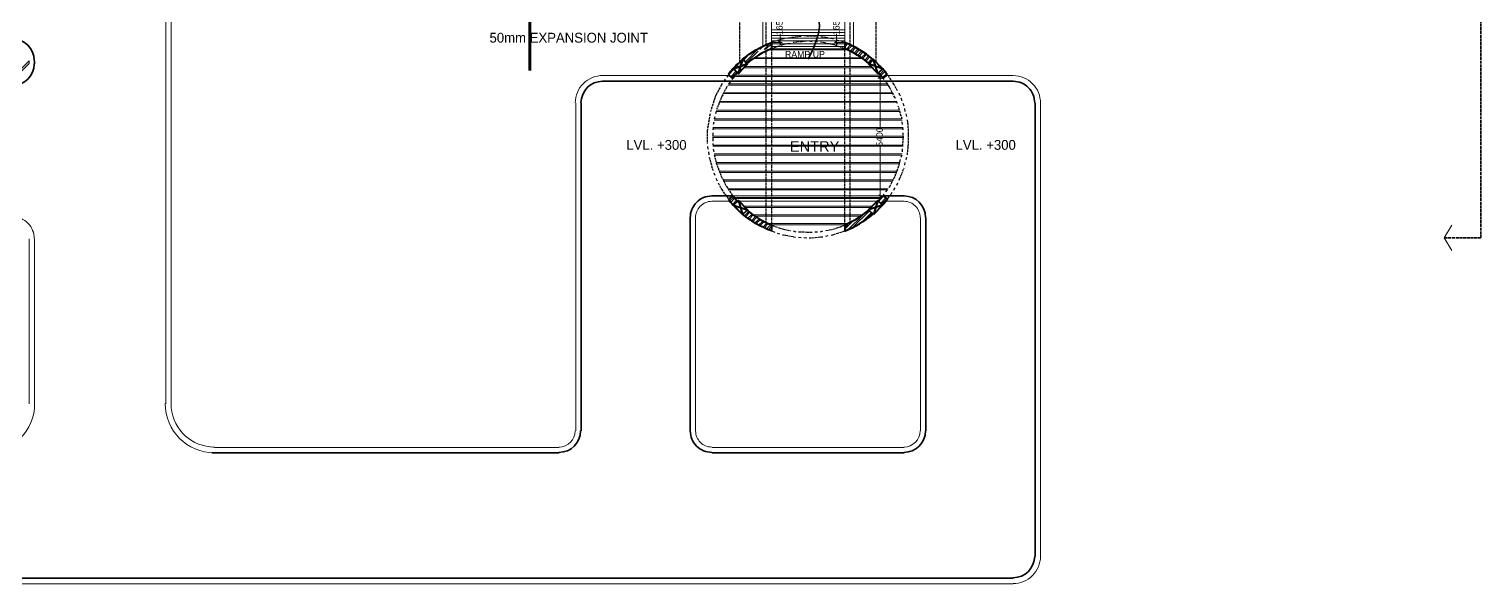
# Model space of a CAD drawing. Header units: millimetres. Extents: x 23593 to 241524, y 4405 to 182732.
# Drawn here: x 168874 to 235389, y 16335 to 41737 of the extents above; entities that cross this region are included whole.
import ezdxf

# ---------------------------------------------------------------- set-up
doc = ezdxf.new("R2010")
doc.units = ezdxf.units.MM
doc.linetypes.add('PDF_IMPORT', pattern=[1, 0.8, -0.2])
for name, color, linetype in [('PDF_0', 7, 'Continuous'), ('PDF_AR_DIMENSION', 7, 'Continuous'), ('PDF_AR_ELEVATIONS', 2, 'Continuous'), ('PDF_Boundary Line', 2, 'Continuous'), ('PDF_dimensions', 1, 'Continuous'), ('PDF_ST COLUMN', 1, 'Continuous'), ('PDF_steps', 2, 'Continuous'), ('PDF_Text', 7, 'Continuous'), ('PDF_wall', 7, 'Continuous')]:
    doc.layers.add(name, color=color, linetype=linetype)
for name, color, linetype, true_color in [('PDF_AR_DOOR', 7, 'Continuous', 0x723939), ('PDF_AR_HATCH', 7, 'Continuous', 0x767676), ('PDF_exp gap', 7, 'Continuous', 0xdd006e)]:
    doc.layers.add(name, color=color, linetype=linetype, true_color=true_color)
doc.styles.add('PDF Century Gothic', font='GOTHIC.TTF')
doc.styles.add('PDF TimesNewRomanPSMT', font='arial.ttf')

msp = doc.modelspace()

# ---------------------------------------------------------------- linework, layer by layer
at = {"layer": 'PDF_0', "color": 6, "linetype": 'PDF_IMPORT', "lineweight": 25, "ltscale": 169.889663}
msp.add_lwpolyline([(207678, 40214), (207678, 57184)], dxfattribs=at)
at = {"layer": 'PDF_0', "color": 6, "linetype": 'PDF_IMPORT', "lineweight": 25, "ltscale": 132.136405}
for points in [[(201430, 40214), (201430, 49841)], [(204998, 41403), (204375, 41422)], [(202638, 32871), (202638, 40723)], [(206489, 32871), (206489, 40723)], [(204129, 32455), (204752, 32437)]]:
    msp.add_lwpolyline(points, dxfattribs=at)
at = {"layer": 'PDF_0', "color": 1, "linetype": 'PDF_IMPORT', "lineweight": 25, "ltscale": 132.136405}
for points in [[(202638, 41007), (202638, 42762)], [(206489, 41007), (206489, 42762)]]:
    msp.add_lwpolyline(points, dxfattribs=at)
at = {"layer": 'PDF_0', "color": 6, "linetype": 'PDF_IMPORT', "lineweight": 25, "ltscale": 155.660673}
msp.add_lwpolyline([(204243, 41403), (203431, 41290), (202884, 41120)], dxfattribs=at)
at = {"layer": 'PDF_0', "color": 6, "linetype": 'PDF_IMPORT', "lineweight": 25, "ltscale": 114.822053}
for points in [[(205734, 41271), (205696, 41290), (205130, 41384)], [(204488, 41176), (203884, 41120)]]:
    msp.add_lwpolyline(points, dxfattribs=at)
at = {"layer": 'PDF_0', "color": 6, "linetype": 'PDF_IMPORT', "lineweight": 25, "ltscale": 161.281991}
for points in [[(203752, 41082), (203431, 41025), (202884, 40837), (202884, 32757), (203431, 32569), (203752, 32512)], [(205375, 32512), (205696, 32569), (206244, 32757), (206244, 40837), (205696, 41025), (205130, 41139)], [(205621, 32304), (205696, 32323), (206244, 32493)]]:
    msp.add_lwpolyline(points, dxfattribs=at)
at = {"layer": 'PDF_0', "lineweight": 13}
for points in [[(203204, 41176), (203337, 41044)], [(205809, 41176), (205942, 41044)]]:
    msp.add_lwpolyline(points, dxfattribs=at)
at = {"layer": 'PDF_0', "color": 6, "lineweight": 25}
for points in [[(204752, 41158), (204620, 41176)], [(204998, 41139), (204866, 41158)], [(205979, 41195), (205847, 41233)], [(206244, 41120), (206093, 41158)], [(200769, 39440), (200694, 39326)], [(200920, 39647), (200845, 39534)], [(200996, 39326), (200920, 39213)], [(201109, 39496), (201071, 39421)], [(208056, 39421), (207999, 39496)], [(208792, 38685), (208773, 38704), (208735, 38798)], [(200354, 37967), (200316, 37854)], [(208660, 38326), (208603, 38439)], [(208867, 38458), (208830, 38571)], [(208962, 38213), (208924, 38326)], [(209018, 37967), (209000, 38100)], [(200241, 37477), (200222, 37363)], [(200297, 37722), (200260, 37609)], [(208886, 37363), (208867, 37495)], [(209094, 37741), (209056, 37854)], [(200222, 37231), (200203, 37118)], [(200203, 36986), (200203, 36854)], [(200203, 36740), (200203, 36608)], [(208924, 37118), (208905, 37231)], [(199958, 36363), (199977, 36231)], [(199995, 36117), (200014, 35985)], [(200203, 36495), (200222, 36363)], [(200222, 36231), (200241, 36117)], [(208830, 35872), (208867, 35985)], [(208886, 36117), (208886, 36250)], [(209000, 35513), (209018, 35627)], [(209056, 35759), (209094, 35872)], [(200241, 35155), (200297, 35041)], [(200335, 34909), (200392, 34796)], [(208622, 34588), (208679, 34702)], [(207999, 34098), (208056, 34173)], [(208131, 34286), (208207, 34381)], [(208207, 33947), (208282, 34060)], [(208358, 34154), (208414, 34268)], [(208490, 34362), (208509, 34400), (208547, 34475)], [(202884, 32493), (203035, 32437)], [(203148, 32399), (203261, 32361)], [(203884, 32493), (203997, 32455)], [(204129, 32210), (204243, 32191)], [(204375, 32191), (204507, 32172)], [(204866, 32455), (204998, 32455)], [(205130, 32455), (205243, 32493)], [(205375, 32248), (205489, 32286)]]:
    msp.add_lwpolyline(points, dxfattribs=at)
at = {"layer": 'PDF_0', "color": 70, "lineweight": 13, "true_color": 0x7fff00}
for points in [[(207905, 39459), (207810, 39553)], [(207810, 34154), (207905, 34060)]]:
    msp.add_lwpolyline(points, dxfattribs=at)
at = {"layer": 'PDF_0', "color": 6, "linetype": 'PDF_IMPORT', "lineweight": 25, "ltscale": 136.12131}
for points in [[(208565, 38571), (208547, 38590), (208301, 39062), (208131, 39326)], [(200449, 34702), (200600, 34400), (200920, 33947)]]:
    msp.add_lwpolyline(points, dxfattribs=at)
at = {"layer": 'PDF_0', "color": 6, "linetype": 'PDF_IMPORT', "lineweight": 25, "ltscale": 126.628279}
for points in [[(208660, 38911), (208509, 39194), (208207, 39647)], [(200845, 39119), (200826, 39062), (200581, 38590), (200392, 38100), (200373, 38100)], [(200260, 35985), (200392, 35495), (200581, 35004), (200826, 34532), (201109, 34098)]]:
    msp.add_lwpolyline(points, dxfattribs=at)
at = {"layer": 'PDF_0', "color": 6, "linetype": 'PDF_IMPORT', "lineweight": 25, "ltscale": 143.760126}
msp.add_lwpolyline([(200637, 39232), (200600, 39194), (200335, 38704), (200090, 37967)], dxfattribs=at)
at = {"layer": 'PDF_0', "color": 6, "linetype": 'PDF_IMPORT', "lineweight": 25, "ltscale": 137.423935}
for points in [[(208867, 37609), (208698, 38213)], [(200071, 37854), (199939, 37080), (199939, 36514), (199958, 36495)], [(200033, 35872), (200203, 35268)]]:
    msp.add_lwpolyline(points, dxfattribs=at)
at = {"layer": 'PDF_0', "color": 6, "linetype": 'PDF_IMPORT', "lineweight": 25, "ltscale": 133.477926}
for points in [[(209113, 35985), (209170, 36514), (209170, 37080), (209113, 37609)], [(208905, 36363), (208924, 36986)], [(208263, 34494), (208301, 34532), (208547, 35004), (208735, 35495), (208792, 35759)], [(204620, 32172), (205243, 32229)]]:
    msp.add_lwpolyline(points, dxfattribs=at)
at = {"layer": 'PDF_0', "color": 6, "linetype": 'PDF_IMPORT', "lineweight": 25, "ltscale": 119.386286}
for points in [[(208735, 34815), (208773, 34909), (208962, 35381)], [(203393, 32323), (203431, 32323), (203997, 32210)]]:
    msp.add_lwpolyline(points, dxfattribs=at)
at = {"layer": 'PDF_AR_DIMENSION', "lineweight": 13}
for points in [[(203280, 41007), (203280, 41516)], [(205866, 41007), (205866, 41516)], [(202884, 41120), (203374, 41120)], [(206263, 41120), (205772, 41120)]]:
    msp.add_lwpolyline(points, dxfattribs=at)
at = {"layer": 'PDF_AR_DIMENSION', "color": 2, "lineweight": 13}
msp.add_lwpolyline([(234049, 31606), (233709, 32172), (234049, 32757)], dxfattribs=at)
at = {"layer": 'PDF_AR_DOOR', "lineweight": 20}
msp.add_lwpolyline([(202884, 40837), (206244, 40837)], dxfattribs=at)
at = {"layer": 'PDF_AR_ELEVATIONS', "lineweight": 35}
msp.add_lwpolyline([(204337, 48557), (204262, 48029), (204186, 47500), (203997, 46443), (203960, 45914), (203960, 45386), (203997, 45122), (204054, 44857), (204111, 44612), (204205, 44348), (204431, 43838), (204658, 43347), (204885, 42856), (204979, 42592), (205036, 42347), (205073, 42101), (205092, 41856), (205054, 41611), (204998, 41365), (204903, 41120), (204809, 40855), (204564, 40365)], dxfattribs=at)
at = {"layer": 'PDF_AR_ELEVATIONS', "color": 252, "lineweight": 20, "true_color": 0x989898}
for points in [[(202733, 40780), (206395, 40780)], [(202846, 40818), (206281, 40818)], [(201619, 39968), (207508, 39968)], [(201675, 40025), (207452, 40025)], [(202034, 40384), (207074, 40384)], [(202110, 40421), (207018, 40421)], [(201185, 39572), (207943, 39572)], [(201222, 39629), (207905, 39629)], [(200656, 38779), (208471, 38779)], [(200675, 38817), (208433, 38817)], [(200883, 39175), (208226, 39175)], [(200920, 39232), (208207, 39232)], [(200354, 38024), (208754, 38024)], [(200354, 37967), (208773, 37967)], [(200486, 38383), (208641, 38383)], [(200505, 38420), (208622, 38420)], [(200260, 37628), (208849, 37628)], [(200260, 37571), (208867, 37571)], [(200184, 36835), (208943, 36835)], [(200184, 36778), (208943, 36778)], [(200203, 36419), (208924, 36419)], [(200203, 36382), (208924, 36382)], [(200260, 36023), (208867, 36023)], [(200260, 35966), (208849, 35966)], [(200354, 35627), (208773, 35627)], [(200354, 35570), (208754, 35570)], [(200486, 35230), (208641, 35230)], [(200505, 35174), (208622, 35174)], [(200656, 34834), (208471, 34834)], [(200675, 34777), (208433, 34777)], [(200883, 34419), (208226, 34419)], [(200920, 34381), (208207, 34381)], [(201185, 34022), (207943, 34022)], [(201222, 33984), (207905, 33984)], [(201619, 33626), (207508, 33626)], [(201675, 33569), (207452, 33569)], [(202034, 33229), (207074, 33229)], [(202110, 33173), (207018, 33173)], [(202733, 32833), (206395, 32833)], [(202846, 32776), (206281, 32776)]]:
    msp.add_lwpolyline(points, dxfattribs=at)
at = {"layer": 'PDF_AR_ELEVATIONS', "color": 3, "lineweight": 20}
for points in [[(168887, 40138), (168887, 40289)], [(193917, 38345), (193917, 23338)], [(209717, 33097), (209717, 23338)], [(200165, 22583), (208962, 22583)], [(213964, 16335), (54192, 16335)]]:
    msp.add_lwpolyline(points, dxfattribs=at)
for points in [[(200883, 39610), (195163, 39610, 0.414214), (193896, 38356)], [(208245, 39610), (213964, 39610, -0.414214), (215210, 38345), (215210, 17599, -0.414214), (213953, 16354)], [(200996, 33852), (200154, 33853, 0.414214), (199410, 33097), (199410, 23338, 0.414214), (200154, 22603)], [(209698, 33107, 0.414214), (208962, 33852), (208131, 33852)]]:
    msp.add_lwpolyline(points, format="xyb", dxfattribs=at)
at = {"layer": 'PDF_AR_ELEVATIONS', "color": 252, "lineweight": 20, "true_color": 0x989898}
for points in [[(208924, 37231), (200203, 37231)], [(208924, 37175), (200203, 37175)]]:
    msp.add_lwpolyline(points, close=True, dxfattribs=at)
at = {"layer": 'PDF_AR_ELEVATIONS', "color": 35, "lineweight": 20, "true_color": 0x95704a}
msp.add_lwpolyline([(177381, 22583), (193162, 22583)], dxfattribs=at)
at = {"layer": 'PDF_AR_ELEVATIONS', "color": 3, "lineweight": 20}
for centre, radius, start, end in [((177369, 24594), 1991, 179.99995, 185.7405), ((193150, 23348), 746, 270, 360), ((208951, 23348), 746, 270, 360), ((177369, 24594), 1992, 266.4131, 269.99993)]:
    msp.add_arc(centre, radius, start, end, dxfattribs=at)
at = {"layer": 'PDF_AR_ELEVATIONS', "color": 35, "lineweight": 20, "true_color": 0x95704a}
msp.add_arc((177369, 24594), 1991, 185.74035, 270, dxfattribs=at)
at = {"layer": 'PDF_AR_HATCH', "lineweight": 5}
for points in [[(206244, 41705), (202884, 41705)], [(206244, 41573), (202884, 41573)], [(206244, 41441), (202884, 41441)], [(206244, 41327), (205545, 41327), (203582, 41327), (202884, 41327)], [(201694, 40233), (202280, 40837)], [(201732, 40176), (202280, 40723)], [(202355, 40799), (202487, 40931)], [(202544, 40799), (202808, 41082)], [(206244, 41063), (205545, 41063), (203582, 41063), (202884, 41063), (202619, 40799)], [(202808, 40818), (202884, 40893)], [(206244, 41195), (206017, 41195), (203110, 41195), (202884, 41195)], [(206244, 40931), (205979, 40931), (203148, 40931), (202884, 40931)], [(206244, 41007), (206319, 41082)], [(206244, 40912), (206376, 41063)], [(206319, 40818), (206508, 41007)], [(206376, 40780), (206565, 40969)], [(206489, 40723), (206678, 40912)], [(206546, 40686), (206734, 40874)], [(206678, 40629), (206848, 40818)], [(206734, 40591), (206904, 40780)], [(206848, 40535), (207018, 40723)], [(206904, 40497), (207074, 40686)], [(206999, 40421), (207187, 40610)], [(201600, 40308), (201770, 40478)], [(202242, 40497), (202280, 40553)], [(207055, 40384), (207244, 40572)], [(207169, 40308), (207338, 40497)], [(207206, 40270), (207395, 40459)], [(207320, 40195), (207489, 40384)], [(207773, 40119), (207773, 40119)], [(207829, 40082), (207829, 40082)], [(207905, 39987), (207905, 39987)], [(207961, 39931), (207961, 39949)], [(200920, 39647), (201166, 39893)], [(201034, 39572), (201260, 39798)], [(201071, 39534), (201317, 39761)], [(207867, 39666), (208037, 39855)], [(207905, 39629), (208075, 39798)], [(207980, 39515), (208169, 39704)], [(200977, 33871), (201166, 34041)], [(201034, 33815), (201204, 34003)], [(207792, 33852), (208018, 34079)], [(207886, 33758), (208131, 34003)], [(207924, 33720), (208169, 33966)], [(201109, 33720), (201279, 33909)], [(201657, 33192), (201845, 33380)], [(201713, 33154), (201883, 33343)], [(201808, 33078), (201996, 33267)], [(206583, 32644), (207376, 33418)], [(206980, 32852), (207471, 33343)], [(207244, 33041), (207508, 33305)], [(201864, 33041), (202053, 33229)], [(201978, 32965), (202147, 33154)], [(202034, 32927), (202204, 33116)], [(202129, 32871), (202317, 33041)], [(202185, 32833), (202374, 33003)], [(202298, 32757), (202487, 32946)], [(202355, 32739), (202544, 32908)], [(202487, 32663), (202676, 32852)], [(202544, 32644), (202733, 32833)], [(202657, 32588), (202846, 32776)], [(202733, 32550), (202884, 32720)], [(206244, 32569), (206602, 32927)], [(206244, 32644), (206432, 32852)], [(206414, 32569), (207074, 33210)], [(202846, 32512), (202884, 32531)]]:
    msp.add_lwpolyline(points, dxfattribs=at)
at = {"layer": 'PDF_AR_HATCH', "color": 62, "lineweight": 13, "true_color": 0x8ab800}
for points in [[(167981, 39402), (168887, 40289)], [(168113, 39402), (168887, 40157)]]:
    msp.add_lwpolyline(points, dxfattribs=at)
at = {"layer": 'PDF_Boundary Line', "lineweight": 35}
for points in [[(169132, 40138), (169132, 40289)], [(194163, 38345), (194163, 23338)], [(214965, 38345), (214965, 17599)], [(209962, 33097), (209962, 23338)], [(177249, 22338), (193162, 22338)], [(200165, 22338), (208962, 22338)], [(213964, 16599), (54192, 16599)]]:
    msp.add_lwpolyline(points, dxfattribs=at)
for points in [[(195163, 39345), (213964, 39345, -0.414214), (214944, 38356)], [(201109, 34098), (200154, 34099, 0.414214), (199165, 33097), (199165, 23338, 0.414214), (200154, 22357)], [(209943, 33107, 0.414213), (208962, 34098), (207999, 34098)]]:
    msp.add_lwpolyline(points, format="xyb", dxfattribs=at)
for centre, start, end in [((168119, 40300), 0, 90), ((168119, 40149), 270, 360), ((195151, 38356), 90, 180), ((193150, 23348), 270, 360), ((208951, 23348), 270, 360), ((213953, 17609), 270, 360)]:
    msp.add_arc(centre, 991, start, end, dxfattribs=at)
at = {"layer": 'PDF_dimensions', "color": 70, "lineweight": 13, "true_color": 0x7fff00}
for points in [[(207999, 39496), (207754, 39496)], [(207867, 39610), (207867, 37250)], [(207867, 34003), (207867, 36344)], [(207999, 34098), (207754, 34098)]]:
    msp.add_lwpolyline(points, dxfattribs=at)
at = {"layer": 'PDF_exp gap', "color": 3, "linetype": 'PDF_IMPORT', "lineweight": 35, "ltscale": 169.889663}
msp.add_lwpolyline([(233709, 121836), (235389, 121836), (235389, 32172), (233709, 32172)], dxfattribs=at)
at = {"layer": 'PDF_exp gap', "lineweight": 35}
for points in [[(191784, 67019), (191784, 39836)], [(191841, 67019), (191841, 39836)]]:
    msp.add_lwpolyline(points, dxfattribs=at)
at = {"layer": 'PDF_ST COLUMN', "color": 6, "lineweight": 40}
msp.add_lwpolyline([(201373, 39704), (201147, 39912), (201562, 40346), (201789, 40138)], close=True, dxfattribs=at)
at = {"layer": 'PDF_ST COLUMN', "lineweight": 40}
for points in [[(201562, 40346), (201789, 40138), (201373, 39704), (201147, 39912)], [(207565, 40346), (207338, 40138), (207754, 39704), (207980, 39912)], [(201562, 33248), (201789, 33456), (201373, 33890), (201147, 33682)], [(207565, 33248), (207338, 33456), (207754, 33890), (207980, 33682)]]:
    msp.add_lwpolyline(points, close=True, dxfattribs=at)
at = {"layer": 'PDF_ST COLUMN', "color": 6, "lineweight": 40}
for points in [[(201789, 40138), (201147, 39912)], [(201562, 40346), (201373, 39704)]]:
    msp.add_lwpolyline(points, dxfattribs=at)
at = {"layer": 'PDF_ST COLUMN', "lineweight": 40}
for points in [[(201147, 39912), (201789, 40138)], [(201373, 39704), (201562, 40346)], [(207980, 39912), (207338, 40138)], [(207754, 39704), (207565, 40346)], [(201147, 33682), (201789, 33456)], [(201373, 33890), (201562, 33248)], [(207980, 33682), (207338, 33456)], [(207754, 33890), (207565, 33248)]]:
    msp.add_lwpolyline(points, dxfattribs=at)
at = {"layer": 'PDF_steps', "lineweight": 13}
for points in [[(175135, 24584), (175135, 45801)], [(175380, 24584), (175380, 45801)], [(168887, 32134), (168887, 24584)]]:
    msp.add_lwpolyline(points, dxfattribs=at)
for points in [[(156636, 31644), (156636, 35211), (158429, 35211), (158429, 33135), (168132, 33135, -0.414215), (169113, 32144)], [(169132, 32134), (169132, 24584, -0.414214), (166873, 22338)]]:
    msp.add_lwpolyline(points, format="xyb", dxfattribs=at)
msp.add_arc((177369, 24594), 2256, 180, 270, dxfattribs=at)
at = {"layer": 'PDF_wall', "color": 2, "lineweight": 20}
for points in [[(202487, 40931), (202487, 43970)], [(206640, 40931), (206640, 43970)], [(202884, 41120), (202884, 42762)], [(206244, 41120), (206244, 42762)], [(202884, 40837), (206244, 40837)], [(201109, 34098), (207999, 34098)], [(201411, 33852), (207716, 33852)]]:
    msp.add_lwpolyline(points, dxfattribs=at)
at = {"layer": 'PDF_wall', "lineweight": 40}
for points in [[(201565, 40351, -0.082687), (202884, 41120), (202884, 40837, 0.075548), (201756, 40166)], [(201322, 39751, 0.018459), (201109, 39496), (200920, 39647)], [(207783, 39751, -0.018459), (207999, 39496), (208207, 39647)], [(207999, 34098), (208207, 33947, -0.035824), (207753, 33457)], [(202884, 32757), (202884, 32493, -0.082687), (201565, 33265)]]:
    msp.add_lwpolyline(points, format="xyb", dxfattribs=at)
for points in [[(206244, 41120), (206244, 40837)], [(201109, 34098), (200920, 33947)], [(206244, 32757), (206244, 32493)]]:
    msp.add_lwpolyline(points, dxfattribs=at)
for centre, radius, start, end in [((204552, 36808), 4370, 50.2075, 67.48902), ((204552, 36808), 4634, 49.86145, 68.76893), ((204552, 36808), 4634, 133.68717, 141.89391), ((204854, 37053), 4238, 37.9193, 46.87869), ((204552, 36808), 4634, 218.10609, 226.31283), ((204552, 36808), 4370, 218.10597, 222.33593), ((204553, 36808), 4370, 317.66407, 321.89403), ((204552, 36808), 4370, 230.2075, 247.48902), ((204552, 36808), 4370, 292.51098, 309.7925), ((204552, 36808), 4634, 291.23107, 310.13855)]:
    msp.add_arc(centre, radius, start, end, dxfattribs=at)

# ---------------------------------------------------------------- texts
at = {"layer": 'PDF_Text', "char_height": 300, "attachment_point": 4, "rotation": 90, "style": 'PDF Century Gothic'}
for insert in [(203253, 41461), (205858, 41461)]:
    msp.add_mtext('1656', dxfattribs=dict(at, insert=insert))
at = {"layer": 'PDF_Text', "color": 232, "true_color": 0xdd006e, "insert": (189970, 41338), "char_height": 450.01, "attachment_point": 4, "style": 'PDF Century Gothic'}
msp.add_mtext('50mm EXPANSION JOINT', dxfattribs=at)
at = {"layer": 'PDF_Text', "attachment_point": 4}
for s, insert, char_height, style in [('RAMP UP', (203505, 40580), 300, 'PDF Century Gothic'), ('LVL. +300', (196237, 36430), 450, 'PDF Century Gothic'), ('ENTRY', (203731, 36362), 478.4, 'PDF TimesNewRomanPSMT'), ('LVL. +300', (211320, 36430), 450, 'PDF Century Gothic')]:
    msp.add_mtext(s, dxfattribs=dict(at, insert=insert, char_height=char_height, style=style))
at = {"layer": 'PDF_Text', "color": 70, "true_color": 0x7fff00, "insert": (207840, 36345), "char_height": 300, "attachment_point": 4, "rotation": 90, "style": 'PDF Century Gothic'}
msp.add_mtext('5400', dxfattribs=at)

doc.saveas('drawing.dxf')
